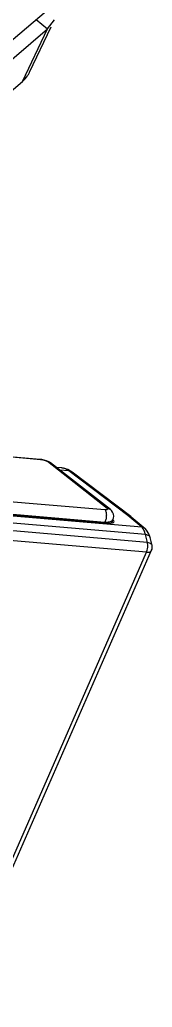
# Model space of a CAD drawing. Header units: millimetres. Extents: x 14276 to 15242, y -9916 to -8542.
# Drawn here: x 15142.89 to 15148.28, y -9455.58 to -9415.38 of the extents above; entities that cross this region are included whole.
import ezdxf

# ---------------------------------------------------------------- set-up
doc = ezdxf.new("R2010")
doc.units = ezdxf.units.MM

# ---------------------------------------------------------------- blocks, each defined once
blk = doc.blocks.new('u9')
at = {"color": 7, "linetype": 'Continuous'}
for p, q in [((-380.929, 222.456), (-389.045, 203.933)), ((-380.724, 222.54), (-388.84, 204.018)), ((-388.84, 204.018), (-378.466, 203.132)), ((-389.062, 203.742), (-388.984, 203.417)), ((-388.871, 203.613), (-378.497, 202.728)), ((-388.871, 203.613), (-388.793, 203.288)), ((-388.984, 203.417), (-388.935, 203.267)), ((-388.793, 203.288), (-378.398, 202.401)), ((-388.211, 202.571), (-388.785, 203.054)), ((-388.644, 202.996), (-378.23, 202.107)), ((-388.644, 202.996), (-388.072, 202.514)), ((-387.409, 202.828), (-387.475, 202.705)), ((-387.462, 202.695), (-387.475, 202.705)), ((-387.469, 202.686), (-387.395, 202.829)), ((-387.469, 202.686), (-387.469, 202.686)), ((-379.518, 202.172), (-387.227, 202.829)), ((-387.148, 202.786), (-387.13, 202.821)), ((-379.557, 202.138), (-387.148, 202.786)), ((-388.211, 202.571), (-388.201, 202.563)), ((-388.201, 202.563), (-385.808, 200.752)), ((-388.072, 202.514), (-385.68, 200.704)), ((-387.371, 202.28), (-384.937, 200.379)), ((-387.239, 202.229), (-384.805, 200.328)), ((-379.547, 201.631), (-387.139, 202.279)), ((-385.808, 200.752), (-385.631, 200.647)), ((-385.68, 200.704), (-385.312, 200.673)), ((-385.631, 200.647), (-385.39, 200.585)), ((-385.39, 200.585), (-385.177, 200.567)), ((-384.58, 200.245), (-384.512, 200.237)), ((-384.539, 200.249), (-377.064, 199.611)), ((-384.539, 200.249), (-384.512, 200.237)), ((-384.512, 200.237), (-377.037, 199.599)), ((-380.891, 187.325), (-383.791, 184.846)), ((-381.908, 185.191), (-384.808, 182.712)), ((-383.791, 184.846), (-384.808, 182.712)), ((-384.082, 184.471), (-384.962, 182.623)), ((-382.533, 183.877), (-385.434, 181.399)), ((-384.808, 182.712), (-385.099, 182.337)), ((-384.35, 182.331), (-384.808, 182.712))]:
    blk.add_line(p, q, dxfattribs=at)
for points in [[(-388.935, 203.267), (-388.843, 203.114), (-388.785, 203.054)], [(-387.469, 202.686), (-387.491, 202.63), (-387.504, 202.547), (-387.493, 202.46), (-387.459, 202.378), (-387.409, 202.314), (-387.37, 202.28)], [(-384.936, 200.379), (-384.902, 200.355), (-384.839, 200.32)], [(-384.839, 200.32), (-384.763, 200.29), (-384.673, 200.264), (-384.58, 200.245)]]:
    blk.add_lwpolyline(points, dxfattribs=at)
for centre, radius, start, end in [((-388.771, 203.813), 0.3, 156.3392, 193.5385), ((-388.057, 202.754), 0.239, 232.8004, 240.9081)]:
    blk.add_arc(centre, radius, start, end, dxfattribs=at)
blk.add_ellipse((-387.014, 202.665), major_axis=(0.506, -0.112), ratio=0.250183, start_param=8.341903, end_param=9.912014, dxfattribs=at)
for points, start_tangent, end_tangent in [([(-388.84, 204.018), (-388.919, 204.015), (-388.986, 203.994), (-389.033, 203.955), (-389.045, 203.933)], (-0.996284, 0.086128), (-0.400154, -0.916448)), ([(-388.84, 204.018), (-388.87, 203.925), (-388.886, 203.816), (-388.887, 203.708), (-388.871, 203.613)], (-0.399948, -0.916538), (0.262999, -0.964796)), ([(-388.871, 203.613), (-388.951, 203.632), (-389.014, 203.668), (-389.054, 203.719), (-389.062, 203.742)], (-0.994442, 0.105286), (-0.232227, 0.972662)), ([(-388.793, 203.288), (-388.891, 203.315), (-388.96, 203.367), (-388.984, 203.417)], (-0.994442, 0.105286), (-0.242351, 0.970189)), ([(-388.793, 203.288), (-388.753, 203.162)], (0.242971, -0.970033), (0.3735, -0.92763)), ([(-388.644, 202.996), (-388.747, 203.028), (-388.784, 203.054)], (-0.995848, 0.091034), (-0.764509, 0.644613)), ([(-388.753, 203.162), (-388.702, 203.064)], (0.3735, -0.92763), (0.54896, -0.835849)), ([(-388.702, 203.064), (-388.644, 202.996)], (0.54896, -0.835849), (0.770099, -0.637924)), ([(-387.148, 202.786), (-387.245, 202.788), (-387.33, 202.776), (-387.4, 202.751), (-387.45, 202.713), (-387.469, 202.686)], (-0.995657, 0.093093), (-0.460693, -0.88756)), ([(-387.139, 202.279), (-387.164, 202.311), (-387.184, 202.36), (-387.198, 202.424), (-387.203, 202.497), (-387.2, 202.576), (-387.19, 202.653), (-387.172, 202.725), (-387.148, 202.786)], (-0.782002, 0.623275), (0.440681, 0.897664)), ([(-388.173, 202.545), (-388.072, 202.514)], (0.874011, -0.485905), (0.996379, -0.085018)), ([(-387.239, 202.229), (-387.309, 202.245), (-387.37, 202.28)], (-0.996577, 0.082672), (-0.788419, 0.615139)), ([(-387.139, 202.279), (-387.177, 202.281), (-387.209, 202.279), (-387.234, 202.275), (-387.251, 202.267), (-387.257, 202.256), (-387.253, 202.244), (-387.239, 202.229)], (-0.996387, 0.084934), (0.787992, -0.615686)), ([(-385.68, 200.704), (-385.78, 200.734), (-385.808, 200.752)], (-0.996884, 0.078888), (-0.797693, 0.603064)), ([(-385.68, 200.704), (-385.548, 200.625), (-385.428, 200.59), (-385.39, 200.585)], (0.795872, -0.605465), (0.996443, -0.084275)), ([(-384.805, 200.328), (-384.875, 200.344), (-384.936, 200.379)], (-0.996577, 0.082672), (-0.78863, 0.614868)), ([(-384.805, 200.328), (-384.782, 200.313), (-384.751, 200.299), (-384.713, 200.285), (-384.671, 200.272), (-384.626, 200.262), (-384.582, 200.254), (-384.539, 200.249)], (0.788194, -0.615427), (0.996372, -0.085108)), ([(-383.998, 184.616), (-384.063, 184.509), (-384.082, 184.471)], (-0.564263, -0.825595), (-0.429292, -0.903166)), ([(-383.791, 184.846), (-383.998, 184.616)], (-0.760178, -0.649715), (-0.564263, -0.825595))]:
    blk.add_spline(points, degree=3, dxfattribs=dict(at, start_tangent=start_tangent, end_tangent=end_tangent))

msp = doc.modelspace()

# ---------------------------------------------------------------- block references
at = {"rotation": 180}
msp.add_blockref('u9', (14759.208, -9233.039), dxfattribs=at)

doc.saveas('drawing.dxf')
